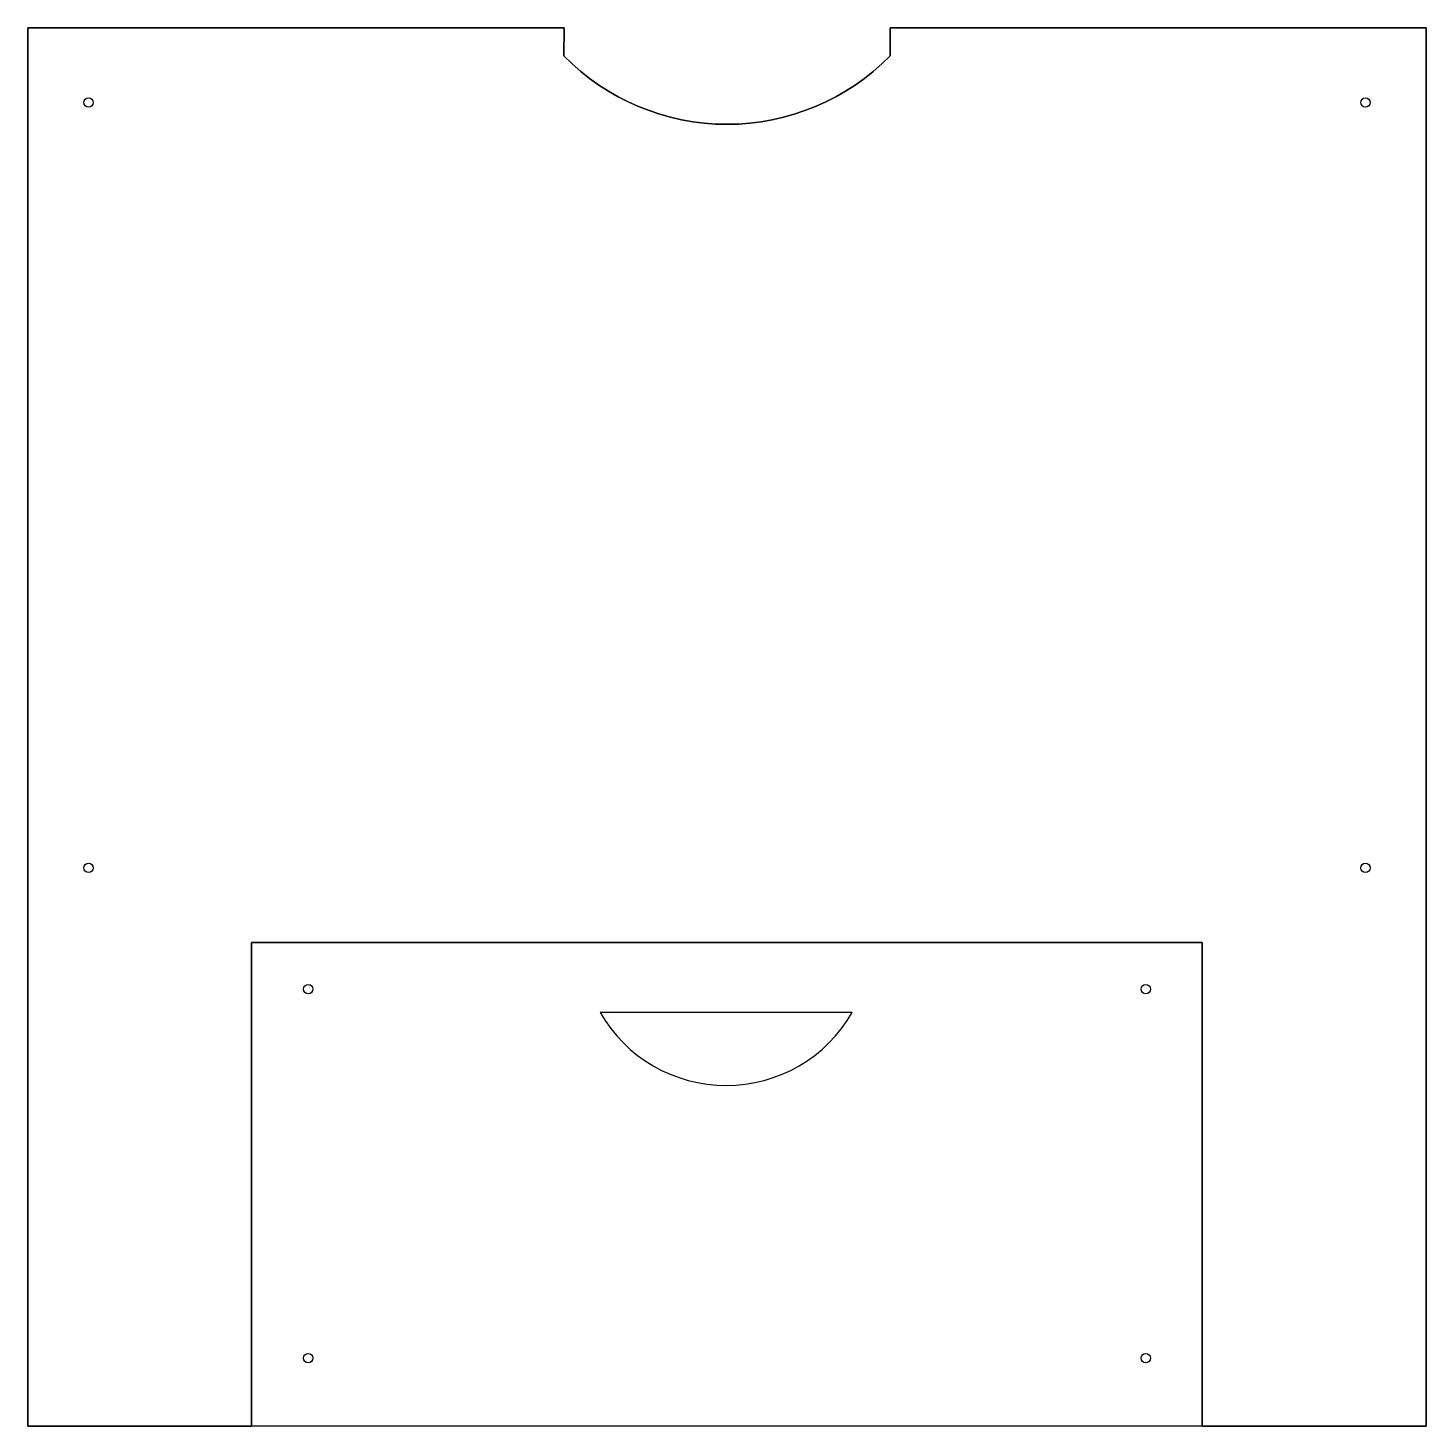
# Model space of a CAD drawing. Header units: millimetres. Extents: x -150 to 150, y -66 to 234.
import ezdxf

# ---------------------------------------------------------------- set-up
doc = ezdxf.new("R2010")
doc.units = ezdxf.units.MM
doc.layers.get('0').update_dxf_attribs({"linetype": 'CONTINUOUS'})

msp = doc.modelspace()

# ---------------------------------------------------------------- linework, layer by layer
for points in [[(-34.81, 227.68), (-34.78, 233.68), (-149.81, 233.68), (-149.81, -66.32), (-101.81, -66.32), (-101.81, 37.44), (102.19, 37.44), (102.19, -66.32), (150.19, -66.32), (150.19, 233.68), (35.19, 233.68), (35.19, 227.68, -0.419405)], [(35.19, 227.68), (35.19, 233.68), (150.19, 233.68), (150.19, -66.32), (102.19, -66.32), (102.19, 37.44), (-101.81, 37.44), (-101.81, -66.32), (-149.81, -66.32), (-149.81, 233.68), (-34.78, 233.68), (-34.81, 227.68, 0.419405)], [(27.06, 22.44), (-27.03, 22.44, 0.580107)]]:
    msp.add_lwpolyline(points, format="xyb", close=True)
msp.add_lwpolyline([(102.19, 37.44), (102.19, -66.32), (-101.81, -66.32), (-101.81, 37.44)], close=True)
for centre in [(-136.81, 217.68), (-136.81, 217.68), (137.19, 217.68), (137.19, 217.68), (-136.81, 53.44), (-136.81, 53.44), (137.19, 53.44), (137.19, 53.44), (-89.66, 27.44), (90.04, 27.44), (-89.66, -51.74), (90.04, -51.74)]:
    msp.add_circle(centre, 1)

doc.saveas('drawing.dxf')
